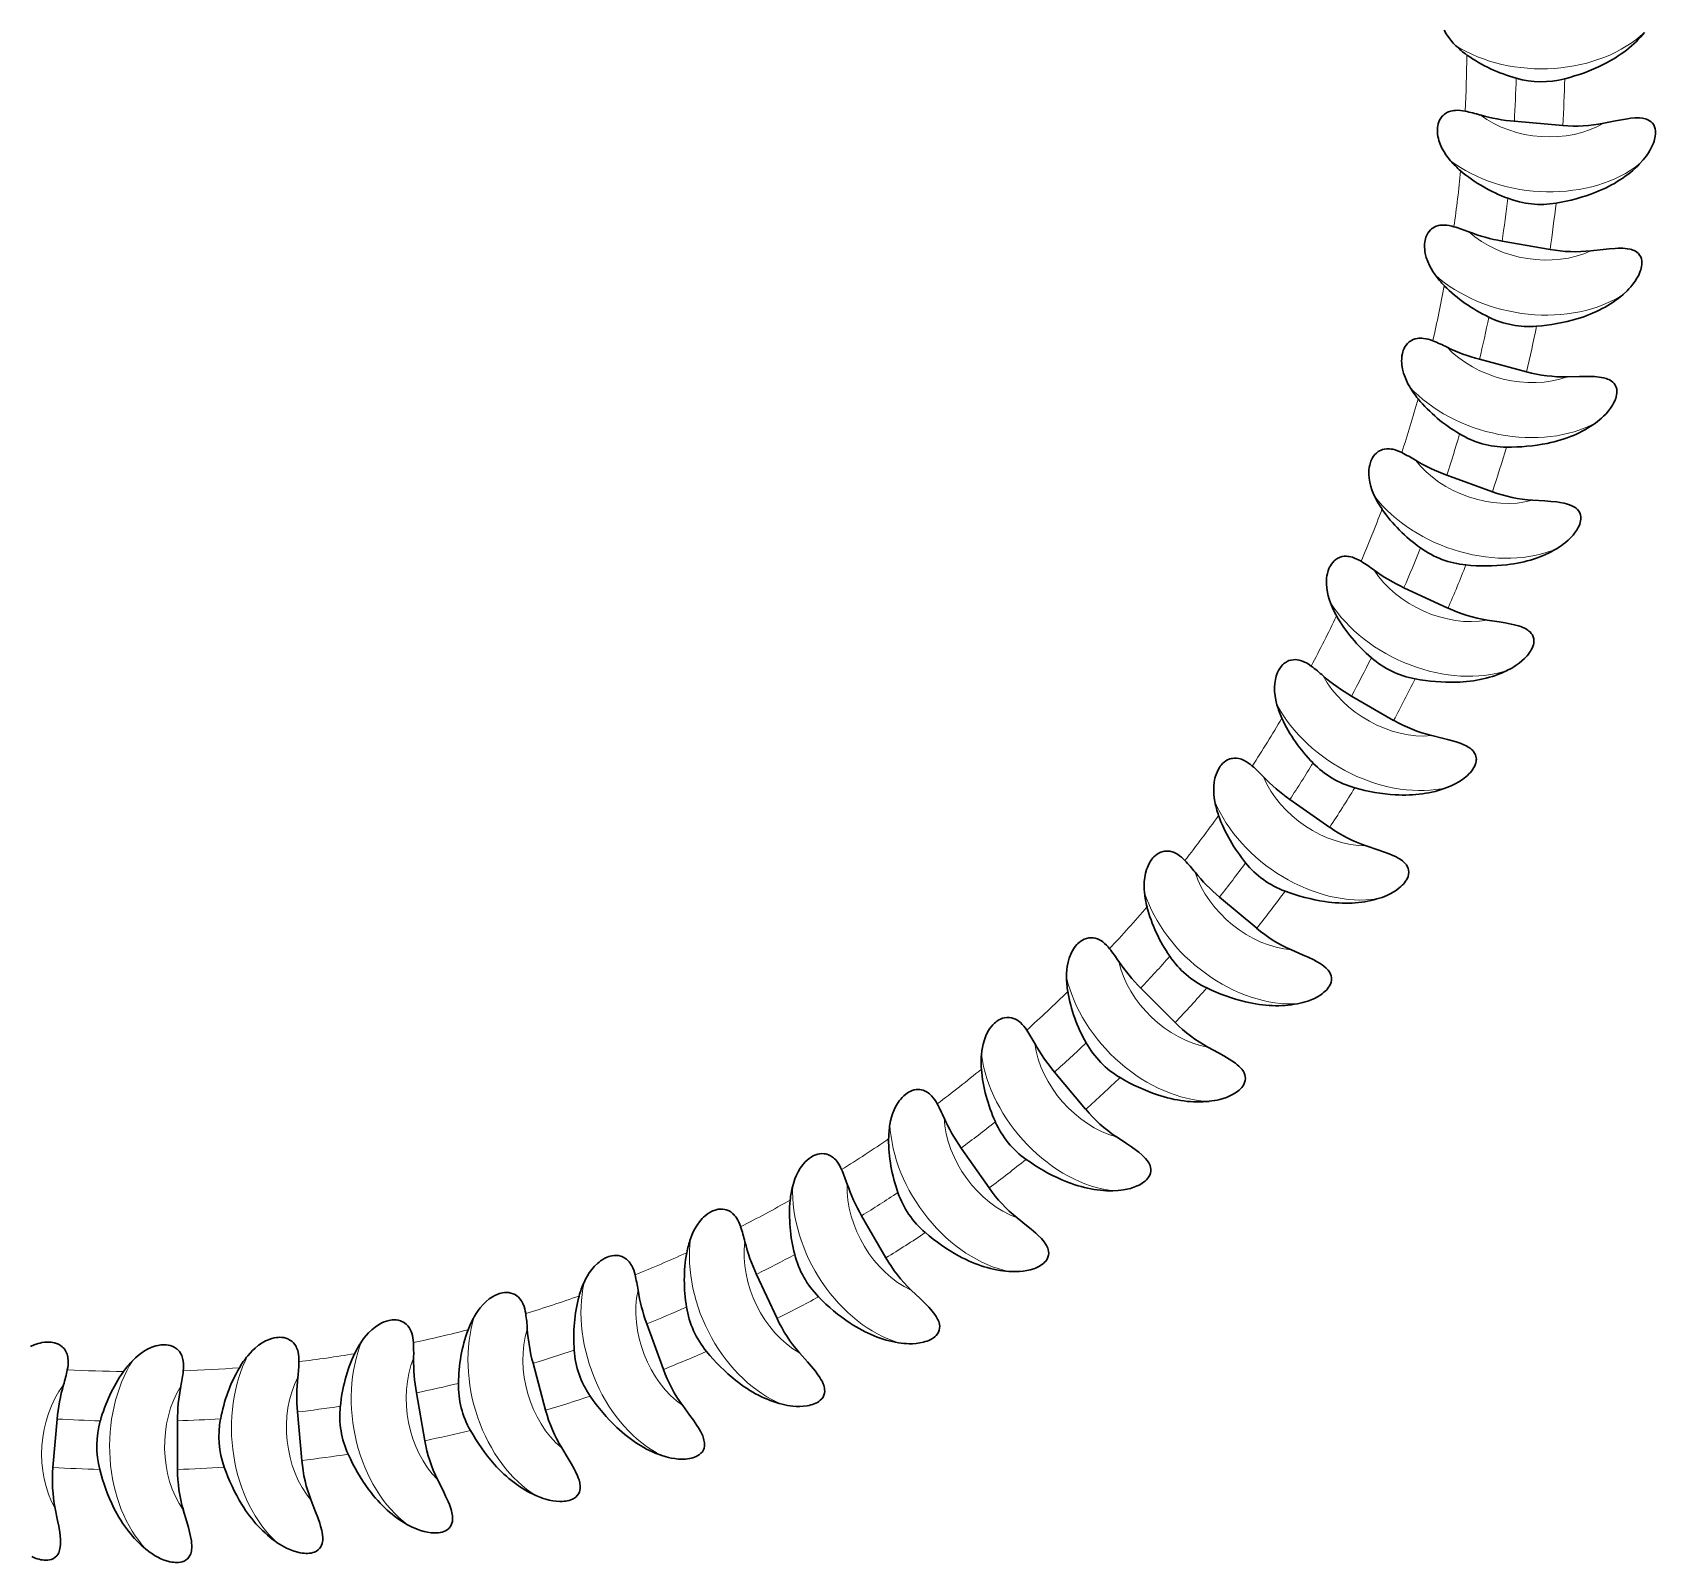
# Model space of a CAD drawing. Extents: x 89 to 617, y -10 to 440.
# Drawn here: x 482.66 to 516.06, y 109.55 to 141.02 of the extents above; entities that cross this region are included whole.
import ezdxf

# ---------------------------------------------------------------- set-up
doc = ezdxf.new("R2010")
doc.units = 0
doc.header["$LTSCALE"] = 7
doc.header["$MEASUREMENT"] = 0
doc.layers.add('8', color=250, linetype='CONTINUOUS', lineweight=15)

msp = doc.modelspace()

# ---------------------------------------------------------------- linework, layer by layer
at = {"layer": '8', "lineweight": 30, "ltscale": 0.02501}
for p, q in [((513.157, 139.197), (514.154, 139.11)), ((512.441, 134.301), (513.407, 134.042)), ((511.766, 131.918), (512.706, 131.576)), ((507.088, 123.239), (507.855, 122.596)), ((505.469, 121.365), (506.177, 120.658)), ((501.774, 118.075), (502.347, 117.255)), ((499.725, 116.683), (500.225, 115.817)), ((497.563, 115.476), (497.985, 114.569)), ((492.964, 113.648), (493.223, 112.682)), ((483.172, 112.502), (483.085, 111.505)), ((485.648, 112.466), (485.648, 111.466))]:
    msp.add_line(p, q, dxfattribs=at)
at = {"layer": '8', "lineweight": 30, "ltscale": 0.025011}
for p, q in [((512.906, 136.733), (513.891, 136.559)), ((510.885, 129.603), (511.792, 129.18)), ((509.807, 127.374), (510.673, 126.874)), ((508.538, 125.247), (509.357, 124.673)), ((495.303, 114.462), (495.646, 113.522)), ((490.563, 113.042), (490.737, 112.056)), ((488.118, 112.647), (488.206, 111.65))]:
    msp.add_line(p, q, dxfattribs=at)
at = {"layer": '8', "lineweight": 30, "ltscale": 0.025009}
msp.add_line((503.693, 119.639), (504.336, 118.873), dxfattribs=at)
at = {"layer": '8', "lineweight": 30}
for points in [[(511.714, 141.07), (511.757, 140.994), (511.807, 140.919), (511.851, 140.863), (511.9, 140.807), (511.954, 140.751)], [(512.145, 139.405), (512.096, 139.414), (512.046, 139.42), (511.996, 139.423), (511.945, 139.422), (511.913, 139.419), (511.882, 139.414), (511.852, 139.408), (511.825, 139.4), (511.78, 139.382), (511.742, 139.36), (511.71, 139.337), (511.69, 139.319), (511.672, 139.301), (511.642, 139.262), (511.619, 139.223), (511.602, 139.183), (511.589, 139.143), (511.58, 139.102), (511.576, 139.071), (511.573, 139.039), (511.573, 138.987), (511.577, 138.935), (511.585, 138.883), (511.594, 138.844), (511.604, 138.804), (511.632, 138.725), (511.667, 138.646), (511.711, 138.566), (511.75, 138.506), (511.794, 138.446), (511.842, 138.386)], [(515.733, 138.32), (515.807, 138.401), (515.841, 138.443), (515.875, 138.487), (515.916, 138.547), (515.954, 138.61), (515.988, 138.676), (516.018, 138.746), (516.032, 138.785), (516.043, 138.825), (516.051, 138.858), (516.057, 138.891), (516.061, 138.929), (516.063, 138.966), (516.061, 139.003), (516.056, 139.039), (516.044, 139.082), (516.026, 139.122), (516.002, 139.157), (515.973, 139.186), (515.941, 139.209), (515.907, 139.228), (515.88, 139.239), (515.852, 139.247), (515.824, 139.254), (515.794, 139.259), (515.735, 139.265), (515.689, 139.266), (515.643, 139.265), (515.551, 139.258), (515.489, 139.25), (515.364, 139.229), (515.242, 139.206), (514.996, 139.156)], [(511.915, 137.029), (511.868, 137.041), (511.819, 137.052), (511.768, 137.059), (511.718, 137.063), (511.686, 137.063), (511.654, 137.061), (511.624, 137.057), (511.597, 137.051), (511.55, 137.037), (511.51, 137.019), (511.477, 136.999), (511.455, 136.983), (511.435, 136.966), (511.402, 136.93), (511.376, 136.893), (511.355, 136.855), (511.339, 136.816), (511.327, 136.776), (511.32, 136.745), (511.314, 136.714), (511.31, 136.662), (511.309, 136.61), (511.313, 136.557), (511.318, 136.517), (511.325, 136.477), (511.345, 136.396), (511.374, 136.314), (511.411, 136.231), (511.444, 136.168), (511.482, 136.104), (511.526, 136.04)], [(515.396, 135.635), (515.476, 135.709), (515.514, 135.748), (515.551, 135.789), (515.598, 135.846), (515.641, 135.905), (515.681, 135.968), (515.716, 136.034), (515.734, 136.072), (515.749, 136.111), (515.759, 136.143), (515.768, 136.176), (515.776, 136.213), (515.78, 136.25), (515.782, 136.287), (515.78, 136.323), (515.772, 136.367), (515.757, 136.409), (515.736, 136.445), (515.71, 136.477), (515.681, 136.503), (515.648, 136.524), (515.622, 136.537), (515.595, 136.549), (515.567, 136.558), (515.539, 136.565), (515.48, 136.576), (515.435, 136.581), (515.389, 136.584), (515.296, 136.585), (515.234, 136.583), (515.107, 136.573), (514.983, 136.561), (514.734, 136.532)], [(511.48, 134.682), (511.434, 134.698), (511.386, 134.713), (511.336, 134.725), (511.287, 134.732), (511.254, 134.735), (511.222, 134.736), (511.193, 134.735), (511.164, 134.732), (511.117, 134.722), (511.075, 134.707), (511.04, 134.69), (511.017, 134.676), (510.996, 134.661), (510.96, 134.628), (510.931, 134.593), (510.907, 134.557), (510.887, 134.52), (510.871, 134.481), (510.862, 134.451), (510.854, 134.42), (510.845, 134.369), (510.839, 134.317), (510.838, 134.264), (510.84, 134.224), (510.844, 134.184), (510.857, 134.101), (510.878, 134.017), (510.908, 133.931), (510.935, 133.865), (510.968, 133.798), (511.006, 133.731)], [(514.826, 132.989), (514.912, 133.056), (514.954, 133.092), (514.994, 133.13), (515.045, 133.182), (515.094, 133.238), (515.139, 133.296), (515.18, 133.36), (515.2, 133.396), (515.219, 133.433), (515.232, 133.465), (515.244, 133.496), (515.254, 133.532), (515.262, 133.569), (515.267, 133.605), (515.268, 133.642), (515.264, 133.687), (515.253, 133.729), (515.235, 133.767), (515.212, 133.801), (515.185, 133.83), (515.154, 133.854), (515.13, 133.869), (515.104, 133.882), (515.077, 133.894), (515.049, 133.904), (514.992, 133.92), (514.947, 133.929), (514.901, 133.936), (514.809, 133.945), (514.747, 133.948), (514.62, 133.95), (514.495, 133.948), (514.245, 133.941)], [(510.842, 132.381), (510.797, 132.402), (510.75, 132.421), (510.702, 132.437), (510.654, 132.449), (510.621, 132.454), (510.59, 132.458), (510.56, 132.459), (510.532, 132.459), (510.483, 132.453), (510.441, 132.442), (510.404, 132.428), (510.38, 132.416), (510.358, 132.403), (510.319, 132.373), (510.287, 132.341), (510.26, 132.307), (510.237, 132.272), (510.218, 132.234), (510.206, 132.205), (510.195, 132.175), (510.181, 132.125), (510.172, 132.074), (510.166, 132.021), (510.164, 131.981), (510.164, 131.941), (510.17, 131.857), (510.184, 131.771), (510.206, 131.683), (510.228, 131.615), (510.255, 131.546), (510.286, 131.475)], [(514.027, 130.404), (514.119, 130.463), (514.163, 130.495), (514.207, 130.529), (514.263, 130.577), (514.316, 130.628), (514.366, 130.682), (514.412, 130.742), (514.436, 130.776), (514.457, 130.812), (514.473, 130.842), (514.488, 130.872), (514.502, 130.907), (514.513, 130.943), (514.52, 130.979), (514.525, 131.015), (514.524, 131.06), (514.517, 131.103), (514.503, 131.143), (514.483, 131.179), (514.458, 131.21), (514.43, 131.236), (514.407, 131.254), (514.382, 131.269), (514.356, 131.283), (514.329, 131.296), (514.273, 131.316), (514.23, 131.329), (514.185, 131.34), (514.094, 131.357), (514.032, 131.366), (513.906, 131.378), (513.782, 131.387), (513.531, 131.402)], [(510.005, 130.145), (509.963, 130.17), (509.918, 130.192), (509.871, 130.213), (509.824, 130.229), (509.792, 130.237), (509.761, 130.244), (509.731, 130.247), (509.703, 130.249), (509.655, 130.248), (509.611, 130.241), (509.574, 130.23), (509.548, 130.22), (509.525, 130.209), (509.484, 130.183), (509.449, 130.154), (509.419, 130.122), (509.393, 130.089), (509.371, 130.053), (509.356, 130.025), (509.343, 129.997), (509.325, 129.948), (509.311, 129.898), (509.301, 129.846), (509.295, 129.806), (509.292, 129.765), (509.291, 129.682), (509.297, 129.595), (509.311, 129.505), (509.327, 129.436), (509.348, 129.364), (509.373, 129.291)], [(513.006, 127.898), (513.103, 127.949), (513.15, 127.977), (513.196, 128.007), (513.256, 128.049), (513.313, 128.096), (513.368, 128.146), (513.419, 128.201), (513.446, 128.233), (513.47, 128.267), (513.489, 128.295), (513.506, 128.324), (513.523, 128.358), (513.537, 128.392), (513.548, 128.428), (513.555, 128.463), (513.559, 128.508), (513.555, 128.552), (513.545, 128.593), (513.528, 128.63), (513.506, 128.663), (513.48, 128.692), (513.458, 128.711), (513.435, 128.729), (513.411, 128.745), (513.385, 128.76), (513.331, 128.785), (513.289, 128.802), (513.245, 128.817), (513.156, 128.841), (513.095, 128.855), (512.971, 128.879), (512.847, 128.899), (512.6, 128.936)], [(508.358, 127.981), (508.329, 127.942), (508.304, 127.899), (508.283, 127.855), (508.27, 127.821), (508.258, 127.786), (508.24, 127.712), (508.229, 127.635), (508.224, 127.553), (508.225, 127.469), (508.234, 127.381), (508.25, 127.289), (508.273, 127.195)], [(508.358, 127.981), (508.393, 128.021), (508.415, 128.04), (508.438, 128.058), (508.46, 128.073), (508.483, 128.086), (508.52, 128.102), (508.563, 128.115), (508.612, 128.122), (508.648, 128.123), (508.687, 128.12), (508.731, 128.113), (508.778, 128.099), (508.809, 128.087), (508.841, 128.073), (508.879, 128.054), (508.915, 128.033), (508.977, 127.991)], [(512.282, 125.838), (512.305, 125.871), (512.326, 125.905), (512.344, 125.941), (512.359, 125.977), (512.366, 126.003), (512.372, 126.029), (512.375, 126.052), (512.376, 126.075), (512.374, 126.106), (512.368, 126.136), (512.359, 126.164), (512.34, 126.202), (512.315, 126.236), (512.294, 126.259), (512.271, 126.281), (512.246, 126.3), (512.22, 126.318), (512.164, 126.35), (512.105, 126.378), (512.043, 126.403), (511.981, 126.424), (511.914, 126.445), (511.779, 126.482), (511.673, 126.508), (511.456, 126.56)], [(507.765, 125.934), (507.727, 125.965), (507.687, 125.996), (507.645, 126.023), (507.601, 126.048), (507.571, 126.062), (507.542, 126.073), (507.513, 126.082), (507.486, 126.089), (507.438, 126.096), (507.394, 126.096), (507.355, 126.092), (507.328, 126.087), (507.303, 126.08), (507.258, 126.061), (507.219, 126.039), (507.184, 126.013), (507.153, 125.984), (507.125, 125.953), (507.105, 125.928), (507.087, 125.902), (507.061, 125.858), (507.039, 125.811), (507.019, 125.761), (507.007, 125.723), (506.997, 125.684), (506.981, 125.601), (506.972, 125.515), (506.971, 125.424), (506.974, 125.353), (506.982, 125.279), (506.994, 125.203)], [(512.282, 125.838), (512.254, 125.804), (512.224, 125.771), (512.192, 125.74), (512.159, 125.711), (512.089, 125.657), (512.015, 125.609), (511.939, 125.566), (511.856, 125.526), (511.771, 125.49)], [(510.33, 123.2), (510.434, 123.233), (510.486, 123.252), (510.536, 123.274), (510.602, 123.305), (510.667, 123.341), (510.729, 123.381), (510.79, 123.426), (510.821, 123.453), (510.851, 123.482), (510.875, 123.507), (510.897, 123.533), (510.919, 123.563), (510.939, 123.594), (510.956, 123.627), (510.969, 123.661), (510.981, 123.705), (510.985, 123.748), (510.981, 123.79), (510.971, 123.83), (510.955, 123.866), (510.935, 123.899), (510.917, 123.922), (510.897, 123.943), (510.876, 123.964), (510.853, 123.983), (510.805, 124.017), (510.766, 124.041), (510.725, 124.063), (510.641, 124.103), (510.584, 124.127), (510.466, 124.172), (510.348, 124.213), (510.11, 124.292)], [(506.379, 123.991), (506.344, 124.025), (506.306, 124.059), (506.266, 124.09), (506.225, 124.118), (506.196, 124.135), (506.168, 124.149), (506.141, 124.16), (506.114, 124.169), (506.066, 124.18), (506.023, 124.185), (505.984, 124.184), (505.957, 124.181), (505.931, 124.176), (505.885, 124.162), (505.844, 124.143), (505.807, 124.12), (505.773, 124.094), (505.742, 124.066), (505.721, 124.043), (505.701, 124.018), (505.671, 123.976), (505.644, 123.931), (505.621, 123.884), (505.605, 123.846), (505.591, 123.808), (505.569, 123.728), (505.552, 123.642), (505.543, 123.552), (505.54, 123.481), (505.541, 123.406), (505.547, 123.329)], [(504.828, 122.175), (504.796, 122.213), (504.762, 122.25), (504.725, 122.285), (504.686, 122.316), (504.659, 122.335), (504.632, 122.351), (504.605, 122.365), (504.579, 122.377), (504.533, 122.392), (504.49, 122.4), (504.451, 122.403), (504.424, 122.402), (504.398, 122.399), (504.351, 122.389), (504.308, 122.374), (504.269, 122.354), (504.234, 122.332), (504.2, 122.306), (504.177, 122.285), (504.155, 122.262), (504.121, 122.223), (504.091, 122.18), (504.063, 122.135), (504.045, 122.099), (504.028, 122.062), (503.998, 121.984), (503.974, 121.901), (503.957, 121.811), (503.948, 121.741), (503.943, 121.666), (503.942, 121.589)], [(508.696, 121.043), (508.802, 121.067), (508.855, 121.082), (508.907, 121.099), (508.976, 121.125), (509.043, 121.155), (509.109, 121.189), (509.173, 121.229), (509.207, 121.253), (509.239, 121.279), (509.265, 121.302), (509.289, 121.326), (509.314, 121.354), (509.336, 121.383), (509.356, 121.415), (509.372, 121.447), (509.387, 121.49), (509.395, 121.532), (509.396, 121.575), (509.389, 121.616), (509.376, 121.653), (509.359, 121.687), (509.343, 121.712), (509.325, 121.735), (509.305, 121.757), (509.285, 121.777), (509.239, 121.816), (509.203, 121.843), (509.164, 121.869), (509.084, 121.916), (509.029, 121.945), (508.915, 122), (508.801, 122.051), (508.571, 122.151)], [(503.125, 120.502), (503.096, 120.543), (503.066, 120.582), (503.032, 120.62), (502.996, 120.655), (502.97, 120.676), (502.945, 120.695), (502.92, 120.711), (502.895, 120.724), (502.85, 120.744), (502.808, 120.756), (502.77, 120.762), (502.742, 120.763), (502.716, 120.763), (502.668, 120.757), (502.625, 120.745), (502.584, 120.729), (502.546, 120.71), (502.511, 120.687), (502.486, 120.668), (502.462, 120.647), (502.425, 120.611), (502.391, 120.571), (502.36, 120.529), (502.338, 120.495), (502.318, 120.46), (502.281, 120.384), (502.251, 120.303), (502.225, 120.216), (502.21, 120.146), (502.199, 120.073), (502.191, 119.996)], [(506.879, 119.037), (506.988, 119.052), (507.041, 119.062), (507.095, 119.074), (507.166, 119.094), (507.235, 119.118), (507.304, 119.147), (507.371, 119.181), (507.407, 119.202), (507.441, 119.225), (507.469, 119.245), (507.495, 119.267), (507.522, 119.293), (507.547, 119.32), (507.569, 119.35), (507.588, 119.381), (507.607, 119.422), (507.619, 119.464), (507.623, 119.506), (507.62, 119.547), (507.61, 119.585), (507.596, 119.621), (507.582, 119.647), (507.567, 119.671), (507.549, 119.695), (507.53, 119.718), (507.488, 119.76), (507.454, 119.79), (507.418, 119.819), (507.343, 119.873), (507.29, 119.907), (507.181, 119.971), (507.072, 120.032), (506.852, 120.152)], [(501.282, 118.984), (501.258, 119.027), (501.23, 119.069), (501.2, 119.11), (501.167, 119.147), (501.144, 119.171), (501.12, 119.191), (501.096, 119.21), (501.073, 119.225), (501.03, 119.248), (500.989, 119.264), (500.951, 119.274), (500.924, 119.278), (500.898, 119.279), (500.85, 119.277), (500.805, 119.27), (500.764, 119.257), (500.724, 119.241), (500.687, 119.222), (500.661, 119.205), (500.635, 119.186), (500.595, 119.153), (500.558, 119.117), (500.523, 119.077), (500.498, 119.045), (500.475, 119.012), (500.432, 118.94), (500.394, 118.862), (500.361, 118.777), (500.34, 118.709), (500.322, 118.637), (500.308, 118.561)], [(504.895, 117.197), (505.004, 117.203), (505.059, 117.208), (505.113, 117.216), (505.185, 117.229), (505.257, 117.247), (505.327, 117.269), (505.397, 117.297), (505.435, 117.315), (505.471, 117.335), (505.5, 117.353), (505.528, 117.373), (505.557, 117.396), (505.585, 117.421), (505.61, 117.449), (505.631, 117.478), (505.654, 117.517), (505.669, 117.558), (505.677, 117.599), (505.677, 117.641), (505.671, 117.679), (505.66, 117.717), (505.648, 117.743), (505.635, 117.769), (505.619, 117.794), (505.602, 117.818), (505.565, 117.864), (505.533, 117.897), (505.5, 117.929), (505.429, 117.989), (505.38, 118.028), (505.277, 118.102), (505.174, 118.172), (504.965, 118.31)], [(499.315, 117.632), (499.294, 117.677), (499.27, 117.721), (499.244, 117.764), (499.214, 117.805), (499.193, 117.83), (499.171, 117.853), (499.149, 117.873), (499.127, 117.891), (499.086, 117.917), (499.047, 117.937), (499.01, 117.949), (498.983, 117.956), (498.958, 117.96), (498.91, 117.962), (498.864, 117.958), (498.822, 117.95), (498.781, 117.937), (498.743, 117.921), (498.714, 117.906), (498.687, 117.89), (498.645, 117.861), (498.604, 117.828), (498.566, 117.791), (498.539, 117.761), (498.513, 117.73), (498.464, 117.662), (498.419, 117.588), (498.379, 117.506), (498.352, 117.44), (498.328, 117.37), (498.307, 117.296)], [(497.237, 116.457), (497.22, 116.503), (497.2, 116.549), (497.177, 116.595), (497.151, 116.638), (497.133, 116.665), (497.113, 116.689), (497.093, 116.711), (497.072, 116.731), (497.034, 116.761), (496.997, 116.784), (496.961, 116.8), (496.935, 116.808), (496.91, 116.814), (496.862, 116.821), (496.816, 116.821), (496.773, 116.816), (496.732, 116.807), (496.692, 116.794), (496.663, 116.782), (496.634, 116.769), (496.589, 116.743), (496.546, 116.714), (496.505, 116.68), (496.475, 116.653), (496.446, 116.625), (496.392, 116.561), (496.341, 116.491), (496.294, 116.413), (496.261, 116.349), (496.231, 116.282), (496.203, 116.209)], [(502.758, 115.537), (502.867, 115.533), (502.922, 115.534), (502.977, 115.537), (503.05, 115.544), (503.122, 115.555), (503.195, 115.571), (503.267, 115.593), (503.306, 115.608), (503.344, 115.625), (503.374, 115.64), (503.404, 115.657), (503.435, 115.678), (503.465, 115.7), (503.492, 115.725), (503.516, 115.752), (503.542, 115.79), (503.56, 115.829), (503.572, 115.87), (503.576, 115.911), (503.573, 115.95), (503.565, 115.988), (503.556, 116.016), (503.545, 116.043), (503.531, 116.069), (503.517, 116.094), (503.483, 116.144), (503.454, 116.179), (503.424, 116.214), (503.359, 116.28), (503.313, 116.322), (503.217, 116.405), (503.121, 116.484), (502.924, 116.64)], [(495.064, 115.467), (495.052, 115.515), (495.036, 115.563), (495.017, 115.61), (494.995, 115.655), (494.979, 115.683), (494.961, 115.71), (494.943, 115.733), (494.924, 115.755), (494.889, 115.788), (494.853, 115.814), (494.819, 115.833), (494.794, 115.844), (494.77, 115.852), (494.722, 115.863), (494.677, 115.867), (494.634, 115.866), (494.592, 115.86), (494.551, 115.851), (494.521, 115.842), (494.491, 115.83), (494.444, 115.809), (494.398, 115.783), (494.354, 115.754), (494.323, 115.729), (494.291, 115.703), (494.231, 115.645), (494.175, 115.579), (494.121, 115.506), (494.083, 115.445), (494.047, 115.38), (494.013, 115.311)], [(492.814, 114.671), (492.805, 114.719), (492.794, 114.768), (492.779, 114.817), (492.761, 114.864), (492.747, 114.893), (492.732, 114.921), (492.716, 114.946), (492.699, 114.969), (492.667, 115.005), (492.634, 115.034), (492.601, 115.056), (492.577, 115.069), (492.554, 115.08), (492.508, 115.094), (492.463, 115.102), (492.42, 115.105), (492.377, 115.103), (492.336, 115.098), (492.305, 115.091), (492.274, 115.083), (492.226, 115.065), (492.178, 115.043), (492.132, 115.018), (492.098, 114.997), (492.064, 114.973), (492, 114.92), (491.937, 114.86), (491.877, 114.791), (491.834, 114.734), (491.793, 114.673), (491.753, 114.606)], [(500.484, 114.07), (500.593, 114.056), (500.647, 114.052), (500.702, 114.05), (500.775, 114.051), (500.849, 114.056), (500.922, 114.066), (500.996, 114.081), (501.036, 114.093), (501.076, 114.106), (501.107, 114.119), (501.138, 114.133), (501.171, 114.151), (501.202, 114.171), (501.232, 114.193), (501.258, 114.218), (501.287, 114.253), (501.309, 114.291), (501.324, 114.33), (501.331, 114.371), (501.332, 114.41), (501.328, 114.449), (501.321, 114.477), (501.312, 114.505), (501.301, 114.532), (501.289, 114.559), (501.259, 114.611), (501.234, 114.649), (501.207, 114.686), (501.148, 114.757), (501.106, 114.804), (501.018, 114.894), (500.928, 114.981), (500.746, 115.154)], [(490.502, 114.074), (490.498, 114.123), (490.491, 114.172), (490.481, 114.222), (490.467, 114.27), (490.456, 114.301), (490.443, 114.33), (490.429, 114.357), (490.414, 114.381), (490.385, 114.42), (490.355, 114.451), (490.324, 114.476), (490.302, 114.491), (490.279, 114.503), (490.234, 114.522), (490.191, 114.534), (490.148, 114.54), (490.105, 114.542), (490.063, 114.54), (490.032, 114.536), (490.001, 114.531), (489.951, 114.517), (489.901, 114.5), (489.853, 114.479), (489.817, 114.46), (489.782, 114.44), (489.713, 114.393), (489.646, 114.338), (489.58, 114.275), (489.532, 114.222), (489.485, 114.164), (489.44, 114.102)], [(483.381, 113.514), (483.389, 113.563), (483.395, 113.612), (483.398, 113.663), (483.397, 113.713), (483.394, 113.746), (483.389, 113.777), (483.383, 113.806), (483.375, 113.834), (483.357, 113.879), (483.336, 113.917), (483.313, 113.949), (483.295, 113.969), (483.276, 113.987), (483.238, 114.017), (483.199, 114.04), (483.159, 114.057), (483.118, 114.07), (483.077, 114.079), (483.046, 114.083), (483.015, 114.085), (482.963, 114.086), (482.911, 114.082), (482.858, 114.074), (482.819, 114.065), (482.78, 114.054), (482.701, 114.027), (482.621, 113.991)], [(485.768, 113.493), (485.772, 113.542), (485.774, 113.592), (485.772, 113.643), (485.767, 113.693), (485.761, 113.725), (485.754, 113.756), (485.745, 113.784), (485.734, 113.811), (485.713, 113.854), (485.688, 113.89), (485.662, 113.92), (485.643, 113.939), (485.622, 113.955), (485.582, 113.981), (485.541, 114), (485.499, 114.014), (485.458, 114.024), (485.416, 114.029), (485.385, 114.03), (485.353, 114.03), (485.302, 114.026), (485.25, 114.017), (485.199, 114.005), (485.16, 113.993), (485.122, 113.979), (485.046, 113.945), (484.97, 113.902), (484.895, 113.851), (484.838, 113.808), (484.782, 113.759), (484.727, 113.705)], [(488.148, 113.68), (488.148, 113.729), (488.145, 113.779), (488.139, 113.83), (488.13, 113.879), (488.121, 113.911), (488.111, 113.94), (488.099, 113.968), (488.087, 113.994), (488.061, 114.035), (488.034, 114.069), (488.006, 114.096), (487.984, 114.113), (487.963, 114.127), (487.92, 114.15), (487.877, 114.166), (487.835, 114.176), (487.793, 114.181), (487.751, 114.183), (487.72, 114.182), (487.688, 114.179), (487.637, 114.17), (487.586, 114.157), (487.536, 114.14), (487.499, 114.125), (487.462, 114.108), (487.389, 114.067), (487.317, 114.018), (487.247, 113.961), (487.194, 113.912), (487.143, 113.859), (487.092, 113.801)], [(498.091, 112.807), (498.198, 112.783), (498.252, 112.775), (498.307, 112.768), (498.38, 112.762), (498.453, 112.761), (498.527, 112.764), (498.602, 112.773), (498.643, 112.781), (498.684, 112.791), (498.716, 112.801), (498.748, 112.812), (498.783, 112.827), (498.815, 112.844), (498.847, 112.864), (498.875, 112.887), (498.907, 112.919), (498.932, 112.954), (498.95, 112.993), (498.961, 113.032), (498.966, 113.071), (498.964, 113.11), (498.96, 113.139), (498.954, 113.167), (498.945, 113.196), (498.935, 113.223), (498.911, 113.277), (498.889, 113.318), (498.865, 113.357), (498.812, 113.433), (498.774, 113.483), (498.694, 113.581), (498.613, 113.675), (498.447, 113.863)], [(495.597, 111.756), (495.702, 111.724), (495.755, 111.71), (495.808, 111.699), (495.881, 111.687), (495.954, 111.679), (496.028, 111.676), (496.104, 111.678), (496.145, 111.683), (496.186, 111.689), (496.219, 111.696), (496.252, 111.705), (496.288, 111.716), (496.322, 111.731), (496.355, 111.748), (496.385, 111.768), (496.42, 111.797), (496.448, 111.83), (496.469, 111.867), (496.484, 111.905), (496.492, 111.944), (496.494, 111.983), (496.492, 112.012), (496.488, 112.041), (496.482, 112.069), (496.474, 112.098), (496.455, 112.154), (496.436, 112.196), (496.416, 112.237), (496.37, 112.318), (496.337, 112.371), (496.266, 112.475), (496.193, 112.576), (496.044, 112.778)], [(493.021, 110.927), (493.122, 110.886), (493.174, 110.868), (493.227, 110.852), (493.298, 110.834), (493.37, 110.819), (493.443, 110.81), (493.519, 110.806), (493.561, 110.806), (493.602, 110.809), (493.636, 110.813), (493.669, 110.819), (493.706, 110.828), (493.741, 110.839), (493.775, 110.853), (493.807, 110.87), (493.844, 110.896), (493.875, 110.927), (493.9, 110.961), (493.918, 110.999), (493.928, 111.036), (493.934, 111.075), (493.935, 111.104), (493.934, 111.133), (493.93, 111.162), (493.925, 111.191), (493.91, 111.249), (493.895, 111.292), (493.879, 111.335), (493.84, 111.419), (493.812, 111.475), (493.75, 111.585), (493.686, 111.692), (493.555, 111.906)], [(490.383, 110.326), (490.48, 110.276), (490.53, 110.254), (490.581, 110.233), (490.65, 110.209), (490.721, 110.188), (490.793, 110.172), (490.868, 110.162), (490.909, 110.159), (490.951, 110.158), (490.985, 110.159), (491.019, 110.162), (491.056, 110.167), (491.092, 110.175), (491.127, 110.186), (491.161, 110.201), (491.2, 110.224), (491.233, 110.251), (491.261, 110.284), (491.282, 110.319), (491.296, 110.356), (491.305, 110.393), (491.308, 110.422), (491.31, 110.452), (491.309, 110.481), (491.306, 110.51), (491.296, 110.569), (491.286, 110.613), (491.273, 110.658), (491.242, 110.745), (491.218, 110.803), (491.166, 110.918), (491.112, 111.03), (491, 111.255)], [(482.652, 109.671), (482.721, 109.641), (482.761, 109.627), (482.8, 109.616), (482.834, 109.608), (482.867, 109.602), (482.904, 109.598), (482.941, 109.596), (482.978, 109.598), (483.014, 109.603), (483.058, 109.615), (483.097, 109.633), (483.132, 109.657), (483.162, 109.686), (483.185, 109.717), (483.203, 109.752), (483.214, 109.779), (483.223, 109.807), (483.23, 109.835), (483.235, 109.864), (483.24, 109.924), (483.242, 109.969), (483.24, 110.015), (483.233, 110.108), (483.225, 110.17), (483.205, 110.295), (483.181, 110.417), (483.131, 110.663)], [(484.999, 109.823), (485.086, 109.757), (485.132, 109.726), (485.178, 109.697), (485.242, 109.661), (485.308, 109.629), (485.377, 109.601), (485.448, 109.577), (485.489, 109.567), (485.53, 109.559), (485.563, 109.554), (485.597, 109.551), (485.635, 109.55), (485.672, 109.551), (485.708, 109.556), (485.744, 109.565), (485.786, 109.58), (485.824, 109.602), (485.857, 109.629), (485.884, 109.66), (485.904, 109.694), (485.919, 109.729), (485.928, 109.757), (485.934, 109.786), (485.938, 109.815), (485.94, 109.844), (485.941, 109.904), (485.938, 109.949), (485.933, 109.995), (485.918, 110.087), (485.905, 110.148), (485.873, 110.27), (485.839, 110.39), (485.768, 110.631)], [(487.702, 109.957), (487.795, 109.899), (487.842, 109.872), (487.891, 109.847), (487.958, 109.817), (488.027, 109.79), (488.097, 109.768), (488.171, 109.751), (488.212, 109.744), (488.253, 109.74), (488.287, 109.738), (488.321, 109.738), (488.359, 109.74), (488.396, 109.745), (488.432, 109.753), (488.466, 109.764), (488.507, 109.784), (488.543, 109.809), (488.573, 109.838), (488.597, 109.872), (488.614, 109.907), (488.627, 109.944), (488.633, 109.972), (488.636, 110.001), (488.638, 110.031), (488.638, 110.06), (488.633, 110.12), (488.626, 110.165), (488.617, 110.21), (488.594, 110.299), (488.576, 110.359), (488.534, 110.479), (488.49, 110.595), (488.398, 110.828)]]:
    msp.add_lwpolyline(points, dxfattribs=at)
for centre, radius, start, end in [((513.329, 142.157), 1.967, 225.6299, 234.284), ((514.058, 143.25), 3.281, 235.0904, 254.7458), ((513.218, 143.95), 3.999, 284.1353, 296.2658), ((513.717, 141.901), 1.891, 253.9643, 284.6298), ((511.344, 135.596), 3.892, 73.4118, 78.1331), ((513.484, 142.919), 3.737, 254.0251, 264.9809), ((514.414, 142.063), 2.965, 264.9606, 281.3191), ((513.336, 139.667), 1.967, 220.6299, 229.284), ((514.157, 140.692), 3.281, 230.0903, 249.7458), ((513.699, 139.378), 1.891, 248.9623, 279.6315), ((513.381, 141.463), 3.999, 279.1353, 291.2658), ((510.786, 133.304), 3.892, 68.4118, 73.1331), ((513.556, 140.413), 3.737, 249.0251, 259.9809), ((514.408, 139.479), 2.965, 259.9606, 276.3191), ((513.125, 137.186), 1.967, 215.6299, 224.284), ((514.032, 138.136), 3.281, 225.0903, 244.7458), ((513.462, 136.867), 1.891, 243.9635, 274.6301), ((513.326, 138.971), 3.999, 274.1353, 286.2658), ((510.03, 131.07), 3.892, 63.4118, 68.1331), ((513.409, 137.91), 3.737, 244.0251, 254.9809), ((514.177, 136.905), 2.965, 254.9606, 271.3191), ((512.698, 134.733), 1.967, 210.6299, 219.284), ((513.685, 135.599), 3.28, 220.0727, 239.7332), ((513.007, 134.385), 1.891, 238.9625, 269.6312), ((509.083, 128.909), 3.892, 58.4118, 63.1331), ((513.055, 136.494), 3.999, 269.1353, 281.2658), ((513.045, 135.429), 3.737, 239.0251, 249.9809), ((512.06, 132.326), 1.967, 205.6299, 214.284), ((513.722, 134.361), 2.965, 249.9606, 266.3191), ((513.118, 133.104), 3.281, 215.0904, 234.7458), ((512.337, 131.953), 1.891, 233.9625, 264.6312), ((507.95, 126.84), 3.892, 53.4118, 58.1331), ((512.466, 132.989), 3.737, 234.0251, 244.9809), ((512.568, 134.049), 3.999, 264.1353, 276.2658), ((511.214, 129.984), 1.967, 200.6299, 209.284), ((512.336, 130.667), 3.281, 210.0904, 229.7458), ((513.047, 131.867), 2.965, 244.9606, 261.3191), ((506.642, 124.877), 3.892, 48.4118, 53.1331), ((511.457, 129.588), 1.891, 228.9625, 259.6312), ((511.676, 130.61), 3.737, 229.0251, 239.9809), ((511.871, 131.656), 3.999, 259.1353, 271.2658), ((510.167, 127.725), 1.967, 195.6299, 204.284), ((511.345, 128.307), 3.281, 205.0904, 224.7458), ((512.157, 129.441), 2.965, 239.9606, 256.3191), ((505.168, 123.036), 3.892, 43.4118, 48.1331), ((510.375, 127.309), 1.891, 223.9625, 254.6312), ((510.682, 128.308), 3.737, 224.0251, 234.9809), ((510.967, 129.333), 3.999, 254.1353, 266.2658), ((508.928, 125.566), 1.967, 190.6299, 199.284), ((510.151, 126.043), 3.281, 200.0904, 219.7458), ((511.06, 127.101), 2.965, 234.9606, 251.3191), ((503.538, 121.33), 3.892, 38.4118, 43.1331), ((509.098, 125.133), 1.891, 218.9625, 249.6312), ((509.491, 126.101), 3.737, 219.0251, 229.9809), ((507.505, 123.522), 1.967, 185.6299, 194.284), ((509.865, 127.098), 3.999, 249.1353, 261.2658), ((508.765, 123.891), 3.281, 195.0904, 214.7458), ((509.762, 124.866), 2.965, 229.9606, 246.3191), ((501.767, 119.772), 3.892, 33.4118, 38.1331), ((508.113, 124.007), 3.737, 214.0251, 224.9809), ((507.637, 123.077), 1.891, 213.9626, 244.6312), ((505.909, 121.611), 1.967, 180.6299, 189.284), ((507.197, 121.868), 3.281, 190.0904, 209.7458), ((508.572, 124.967), 3.999, 244.1353, 256.2658), ((508.275, 122.753), 2.965, 224.9605, 241.3191), ((499.866, 118.375), 3.892, 28.4118, 33.1331), ((506.002, 121.156), 1.891, 208.9625, 239.6312), ((504.152, 119.846), 1.967, 175.6299, 184.284), ((506.557, 122.04), 3.737, 209.0251, 219.9809), ((505.458, 119.99), 3.281, 185.0904, 204.7458), ((507.098, 122.957), 3.999, 239.1353, 251.2658), ((497.85, 117.149), 3.892, 23.4118, 28.1331), ((504.836, 120.217), 3.737, 204.0251, 214.9809), ((504.205, 119.384), 1.891, 203.9625, 234.6312), ((506.609, 120.777), 2.965, 219.9605, 236.3191), ((503.561, 118.269), 3.28, 180.0727, 199.7332), ((502.249, 118.241), 1.967, 170.6299, 179.284), ((495.736, 116.103), 3.892, 18.4118, 23.1331), ((505.454, 121.084), 3.999, 234.1353, 246.2658), ((500.213, 116.807), 1.967, 165.6299, 174.284), ((502.962, 118.551), 3.737, 199.0251, 209.9809), ((504.778, 118.954), 2.965, 214.9606, 231.3191), ((501.523, 116.722), 3.281, 175.0904, 194.7458), ((502.261, 117.776), 1.891, 198.9625, 229.6312), ((493.538, 115.246), 3.892, 13.4118, 18.1331), ((503.654, 119.36), 3.999, 229.1353, 241.2658), ((499.358, 115.358), 3.281, 170.0904, 189.7458), ((498.06, 115.557), 1.967, 160.6299, 169.284), ((500.95, 117.054), 3.737, 194.0251, 204.9809), ((500.185, 116.343), 1.891, 193.9625, 224.6312), ((502.794, 117.298), 2.965, 209.9606, 226.3191), ((495.805, 114.499), 1.967, 155.6299, 164.284), ((491.274, 114.583), 3.892, 8.4118, 13.1331), ((497.081, 114.187), 3.28, 165.0727, 184.7332), ((498.815, 115.739), 3.737, 189.0251, 199.9809), ((501.71, 117.8), 3.999, 224.1353, 236.2658), ((493.468, 113.642), 1.967, 150.6299, 159.284), ((488.961, 114.12), 3.892, 3.4118, 8.1331), ((497.991, 115.097), 1.891, 188.9625, 219.6312), ((500.674, 115.821), 2.965, 204.9606, 221.3191), ((494.712, 113.22), 3.281, 160.0904, 179.7458), ((496.574, 114.614), 3.737, 184.0251, 194.9809), ((491.064, 112.991), 1.967, 145.6299, 154.284), ((486.616, 113.861), 3.892, 358.4118, 3.1331), ((495.697, 114.047), 1.891, 183.9625, 214.6312), ((499.637, 116.416), 3.999, 219.1353, 231.2658), ((486.133, 112.329), 1.967, 135.6299, 144.284), ((489.765, 111.922), 3.281, 150.0904, 169.7458), ((488.613, 112.553), 1.967, 140.6299, 149.284), ((484.258, 113.807), 3.892, 353.4118, 358.1331), ((492.267, 112.463), 3.281, 155.0904, 174.7458), ((494.244, 113.689), 3.737, 179.0251, 189.9809), ((479.572, 114.314), 3.892, 343.4118, 348.1331), ((487.226, 111.601), 3.281, 145.0904, 164.7458), ((481.904, 113.958), 3.892, 348.4118, 353.1331), ((491.841, 112.971), 3.737, 174.0251, 184.9809), ((493.32, 113.201), 1.891, 178.9625, 209.6312), ((498.433, 114.534), 2.965, 199.9606, 216.3191), ((486.895, 112.175), 3.737, 164.0251, 174.9809), ((489.385, 112.465), 3.737, 169.0251, 179.9809), ((497.452, 115.217), 3.999, 214.1353, 226.2658), ((490.879, 112.565), 1.891, 173.9634, 204.6304), ((496.088, 113.447), 2.965, 194.9606, 211.3191), ((485.877, 111.942), 1.891, 163.9643, 194.6298), ((488.391, 112.144), 1.891, 168.9625, 199.6313), ((495.17, 114.213), 3.999, 209.1353, 221.2658), ((493.657, 112.569), 2.965, 189.9606, 206.3191), ((491.16, 111.906), 2.965, 184.9606, 201.3191), ((492.81, 113.412), 3.999, 204.1353, 216.2658), ((486.039, 111.245), 2.965, 174.9606, 191.3191), ((487.926, 112.441), 3.999, 194.1353, 206.2658), ((488.614, 111.464), 2.965, 179.9606, 196.3191), ((490.389, 112.82), 3.999, 199.1353, 211.2658)]:
    msp.add_arc(centre, radius, start, end, dxfattribs=at)
at = {"layer": '8', "lineweight": 13}
for radius, start, end in [(27.365, 356.991, 359.4107), (28.388, 356.6782, 358.4703), (29.388, 356.6211, 358.4986), (27.365, 351.991, 354.4107), (28.388, 351.6782, 353.4703), (29.388, 351.6211, 353.4986), (27.365, 346.991, 349.4107), (28.388, 346.6782, 348.4703), (29.388, 346.6211, 348.4986), (27.365, 341.991, 344.4107), (28.388, 341.6782, 343.4703), (29.388, 341.6211, 343.4986), (27.365, 336.991, 339.4107), (28.388, 336.6782, 338.4703), (29.388, 336.6211, 338.4986), (27.365, 331.991, 334.4107), (28.388, 331.6782, 333.4703), (29.388, 331.6211, 333.4986), (27.365, 326.991, 329.4107), (28.388, 326.6782, 328.4703), (29.388, 326.6211, 328.4986), (27.365, 321.991, 324.4107), (28.388, 321.6782, 323.4703), (29.388, 321.6211, 323.4986), (27.365, 316.991, 319.4107), (28.388, 316.6782, 318.4703), (27.365, 311.991, 314.4107), (29.388, 316.6211, 318.4986), (28.388, 311.6782, 313.4703), (27.365, 306.991, 309.4107), (29.388, 311.6211, 313.4986), (28.388, 306.6782, 308.4703), (27.365, 301.991, 304.4107), (29.388, 306.6211, 308.4986), (27.365, 296.991, 299.4107), (28.388, 301.6782, 303.4703), (29.388, 301.6211, 303.4986), (27.365, 291.991, 294.4107), (28.388, 296.6782, 298.4703), (27.365, 286.991, 289.4107), (29.388, 296.6211, 298.4986), (28.388, 291.6782, 293.4703), (27.365, 281.991, 284.4107), (28.388, 286.6782, 288.4703), (27.365, 271.991, 274.4107), (27.365, 276.991, 279.4107), (29.388, 291.6211, 293.4986), (27.365, 266.991, 269.4107), (28.388, 281.6782, 283.4703), (29.388, 286.6211, 288.4986), (28.388, 276.6782, 278.4703), (28.388, 266.6782, 268.4703), (28.388, 271.6782, 273.4703), (29.388, 281.6211, 283.4986), (29.388, 276.6211, 278.4986), (29.388, 266.6211, 268.4986), (29.388, 271.6211, 273.4986)]:
    msp.add_arc((484.817, 140.842), radius, start, end, dxfattribs=at)
for centre, major_axis, start_param, end_param in [((513.717, 142.15), (2.65, 0), 3.984247, 5.638575), ((513.771, 140.19), (1.843, -0.161), 3.981634, 5.500024), ((513.721, 139.626), (2.64, -0.231), 3.984247, 5.638575), ((513.603, 137.669), (1.822, -0.321), 3.981634, 5.500024), ((513.505, 137.111), (2.61, -0.46), 3.984247, 5.638575), ((513.217, 135.172), (1.787, -0.479), 3.981634, 5.500024), ((513.071, 134.625), (2.56, -0.686), 3.984247, 5.638575), ((512.615, 132.718), (1.738, -0.633), 3.981634, 5.500024), ((512.422, 132.187), (2.49, -0.906), 3.984247, 5.638575), ((511.801, 130.326), (1.677, -0.782), 3.981634, 5.500024), ((511.562, 129.814), (2.402, -1.12), 3.984247, 5.638575), ((510.782, 128.014), (1.602, -0.925), 3.981634, 5.500024), ((510.499, 127.525), (2.295, -1.325), 3.984247, 5.638575), ((509.565, 125.8), (1.515, -1.061), 3.981634, 5.500024), ((509.241, 125.337), (2.171, -1.52), 3.984247, 5.638575), ((508.16, 123.701), (1.417, -1.189), 3.981634, 5.500024), ((507.797, 123.267), (2.03, -1.703), 3.984247, 5.638575), ((506.578, 121.731), (1.308, -1.308), 3.981634, 5.500024), ((506.178, 121.331), (1.874, -1.874), 3.984247, 5.638575), ((504.396, 119.544), (1.703, -2.03), 3.984247, 5.638575), ((504.829, 119.907), (1.189, -1.417), 3.981634, 5.500024), ((502.928, 118.243), (1.061, -1.515), 3.981634, 5.500024), ((502.465, 117.918), (1.52, -2.171), 3.984247, 5.638575), ((500.4, 116.468), (1.325, -2.295), 3.984247, 5.638575), ((500.89, 116.75), (0.925, -1.602), 3.981634, 5.500024), ((498.216, 115.202), (1.12, -2.402), 3.984247, 5.638575), ((498.729, 115.441), (0.782, -1.677), 3.981634, 5.500024), ((495.931, 114.132), (0.906, -2.49), 3.984247, 5.638575), ((496.462, 114.325), (0.633, -1.738), 3.981634, 5.500024), ((493.561, 113.265), (0.686, -2.56), 3.984247, 5.638575), ((494.107, 113.411), (0.479, -1.787), 3.981634, 5.500024), ((491.124, 112.608), (0.46, -2.61), 3.984247, 5.638575), ((486.125, 111.942), (0, -2.65), 3.984247, 5.638575), ((488.639, 112.166), (0.231, -2.64), 3.984247, 5.638575), ((491.681, 112.706), (0.321, -1.822), 3.981634, 5.500024), ((489.203, 112.215), (0.161, -1.843), 3.981634, 5.500024), ((484.165, 111.888), (-0.161, -1.843), 3.981634, 5.500024), ((486.691, 111.942), (0, -1.85), 3.981634, 5.500024)]:
    msp.add_ellipse(centre, major_axis=major_axis, ratio=0.707107, start_param=start_param, end_param=end_param, dxfattribs=at)
at = {"layer": '8', "lineweight": 30}
for centre, major_axis, ratio, start_param, end_param in [((482.591, 161.433), (33.413, -20.169), 0.230958, 6.138917, 6.250674), ((484.63, 161.375), (31.293, -22.831), 0.231833, 6.138361, 6.250539), ((486.201, 161.507), (29.403, -25.665), 0.230958, 6.138917, 6.250674), ((487.997, 161.308), (27.054, -28.13), 0.230958, 6.138917, 6.250674), ((489.768, 160.953), (24.5, -30.381), 0.230958, 6.138917, 6.250674), ((491.502, 160.445), (21.759, -32.401), 0.230958, 6.138917, 6.250674), ((493.185, 159.788), (18.852, -34.174), 0.230958, 6.138917, 6.250674), ((494.805, 158.986), (15.802, -35.687), 0.230958, 6.138917, 6.250674), ((496.348, 158.047), (12.631, -36.928), 0.230958, 6.138917, 6.250674), ((497.804, 156.976), (9.365, -37.889), 0.230958, 6.138917, 6.250674), ((499.161, 155.783), (6.027, -38.561), 0.230958, 6.138917, 6.250674), ((500.408, 154.476), (2.643, -38.939), 0.230958, 6.138917, 6.250674), ((501.537, 153.065), (-0.761, -39.021), 0.230958, 6.138917, 6.250674), ((502.539, 151.561), (-4.159, -38.807), 0.230958, 6.138917, 6.250674), ((503.406, 149.976), (-7.525, -38.296), 0.230958, 6.138917, 6.250674), ((504.131, 148.321), (-10.834, -37.495), 0.230958, 6.138917, 6.250674), ((504.71, 146.609), (-14.061, -36.408), 0.230958, 6.138917, 6.250674), ((505.409, 143.067), (-20.169, -33.413), 0.230958, 6.138917, 6.250674), ((505.006, 144.592), (-17.05, -34.782), 0.231833, 6.138361, 6.250539)]:
    msp.add_ellipse(centre, major_axis=major_axis, ratio=ratio, start_param=start_param, end_param=end_param, dxfattribs=at)

doc.saveas('drawing.dxf')
